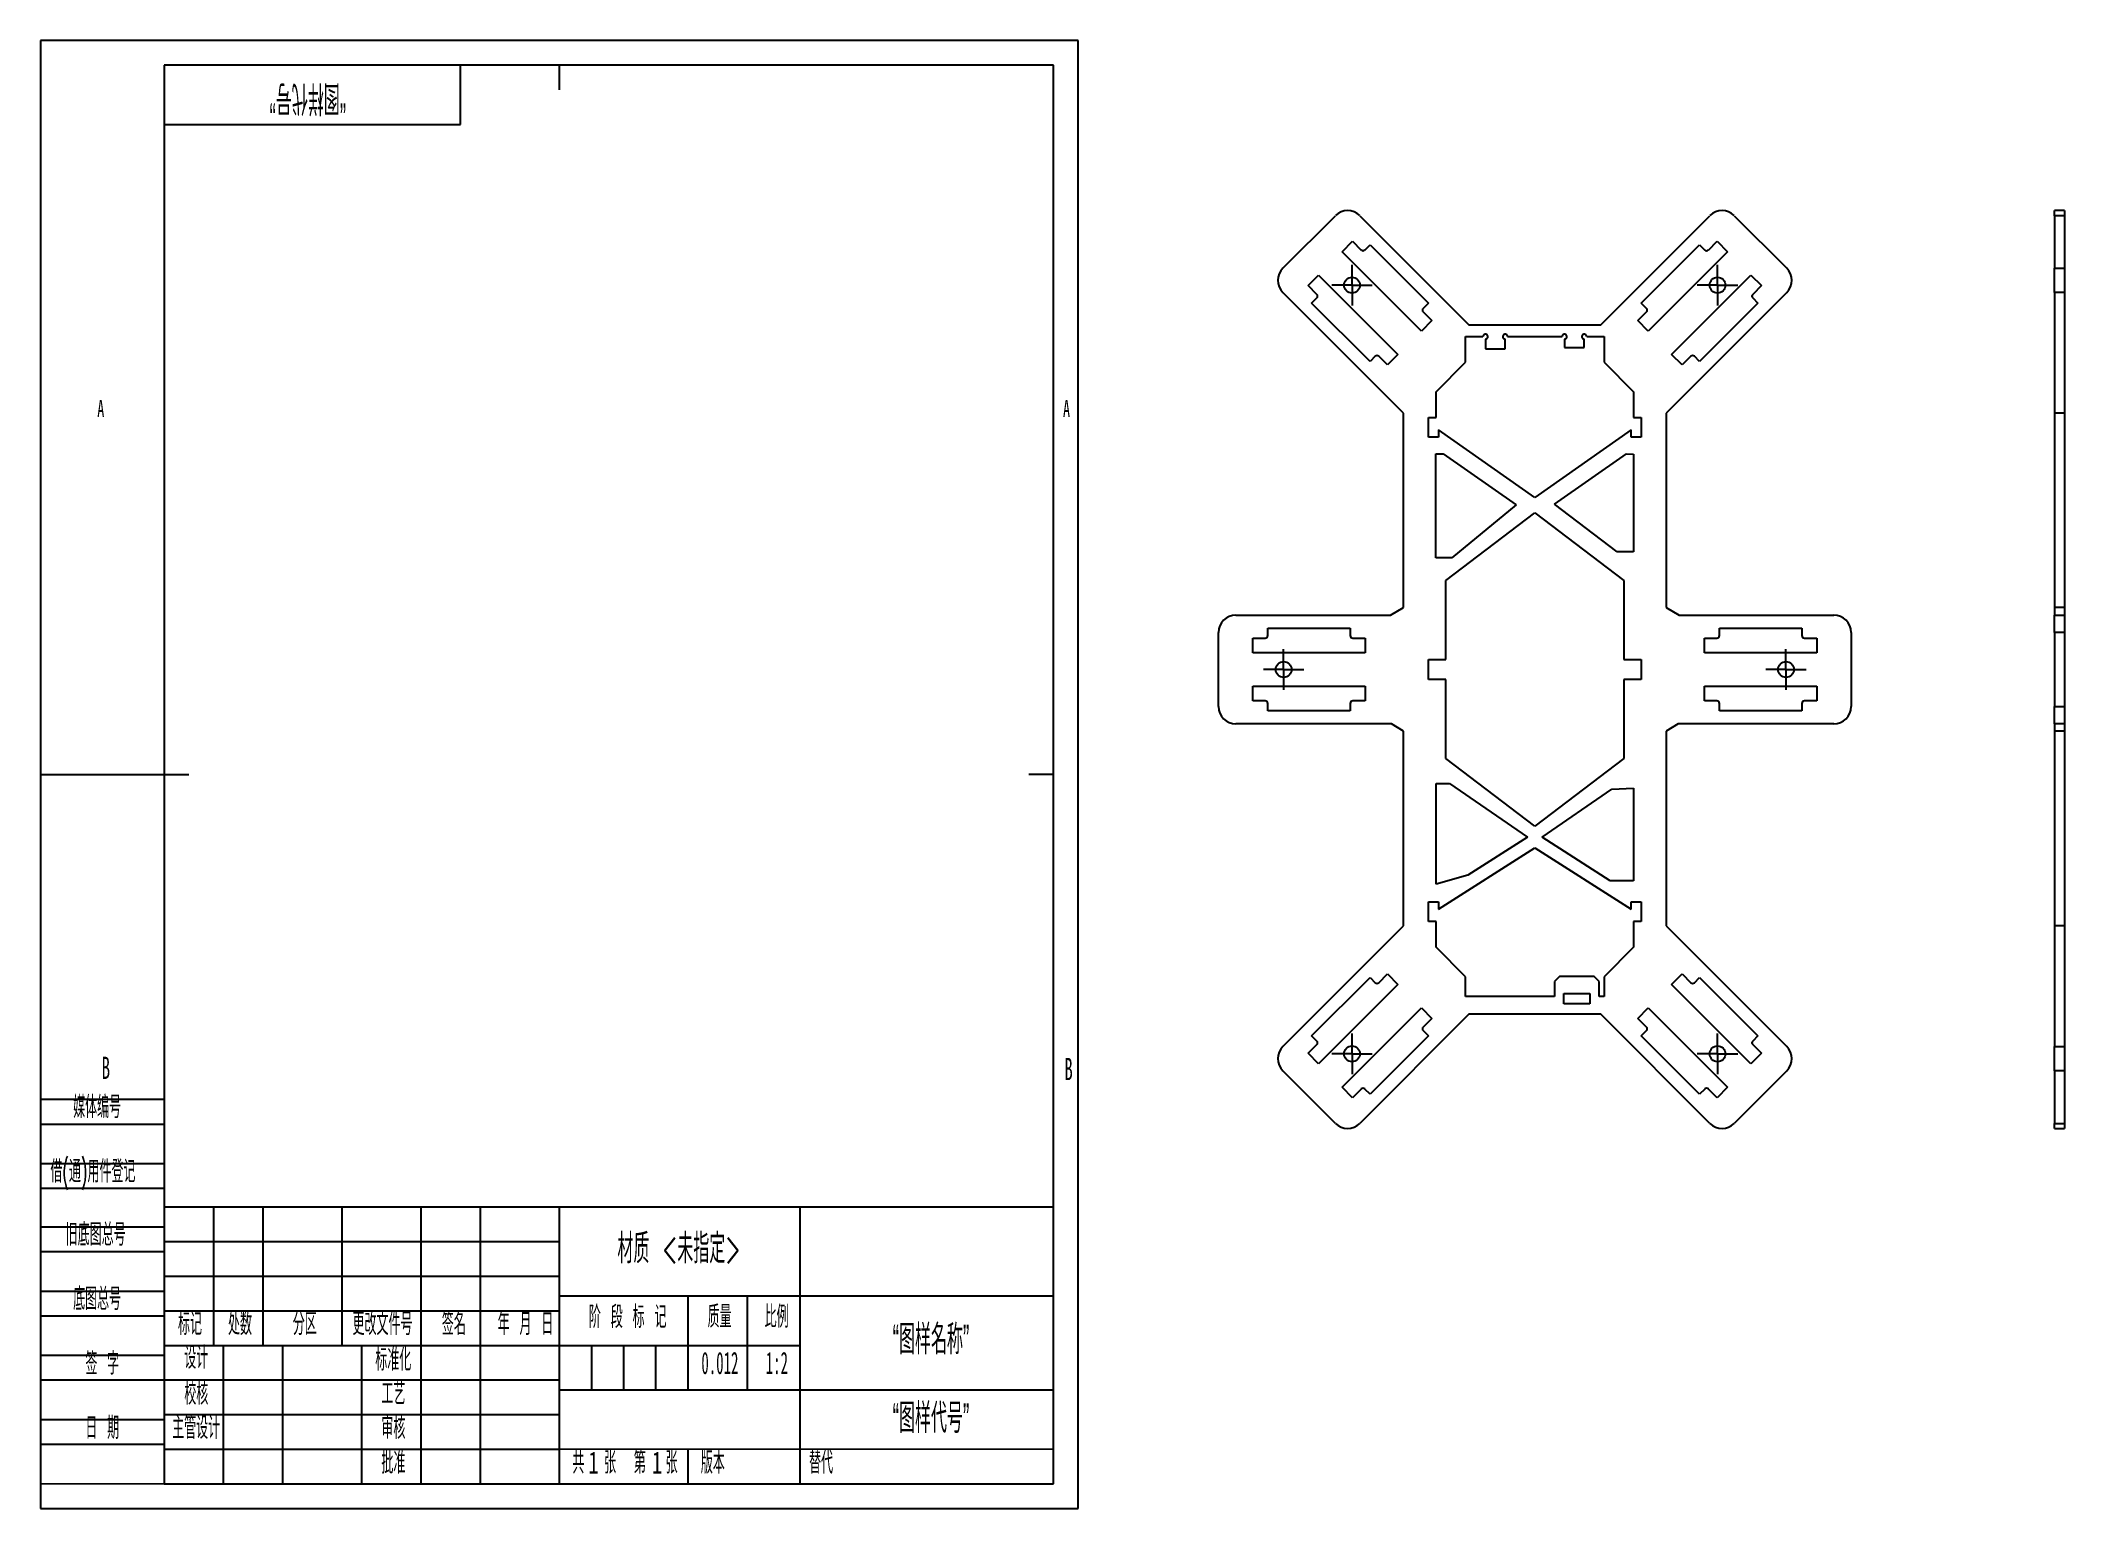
# Model space of a CAD drawing. Header units: millimetres. Extents: x 0 to 410, y 0 to 297.
import ezdxf

# ---------------------------------------------------------------- set-up
doc = ezdxf.new("R2010")
doc.units = ezdxf.units.MM
doc.layers.add('图框', color=7, linetype='Continuous')
doc.layers.add('尺寸', color=7, linetype='Continuous')
doc.styles.add('SLDTEXTSTYLE0', font='TXT', dxfattribs={"width": 0.49, "bigfont": 'bigfont'})
doc.styles.add('SLDTEXTSTYLE1', font='TXT', dxfattribs={"width": 0.494, "bigfont": 'bigfont'})
doc.styles.add('SLDTEXTSTYLE2', font='TXT', dxfattribs={"width": 0.494286, "bigfont": 'bigfont'})
doc.styles.add('SLDTEXTSTYLE3', font='TXT', dxfattribs={"width": 0.495, "bigfont": 'bigfont'})
doc.styles.add('SLDTEXTSTYLE4', font='TXT', dxfattribs={"width": 0.49})
doc.styles.add('SLDTEXTSTYLE5', font='TXT', dxfattribs={"width": 0.56})
doc.styles.add('SLDTEXTSTYLE6', font='TXT', dxfattribs={"width": 0.6})
doc.styles.add('SLDTEXTSTYLE7', font='TXT', dxfattribs={"width": 0.7})

# ---------------------------------------------------------------- blocks, each defined once
blk = doc.blocks.new('SW_CENTERMARKSYMBOL_0')
at = {"layer": '尺寸', "color": 0}
for p, q in [((0, 2.5), (0, 4.1)), ((-2.5, 0), (-4.1, 0)), ((0, 0), (-2.5, 0)), ((0, 0), (0, 2.5)), ((0, 0), (0, -2.5)), ((0, 0), (2.5, 0)), ((2.5, 0), (4.1, 0)), ((0, -2.5), (0, -4.1))]:
    blk.add_line(p, q, dxfattribs=at)
blk = doc.blocks.new('SW_CENTERMARKSYMBOL_1')
at = {"layer": '尺寸', "color": 0}
for p, q in [((0, 2.5), (0, 4.1)), ((-2.5, 0), (-4.1, 0)), ((0, 0), (-2.5, 0)), ((0, 0), (0, 2.5)), ((0, 0), (0, -2.5)), ((0, 0), (2.5, 0)), ((2.5, 0), (4.1, 0)), ((0, -2.5), (0, -4.1))]:
    blk.add_line(p, q, dxfattribs=at)
blk = doc.blocks.new('SW_CENTERMARKSYMBOL_2')
at = {"layer": '尺寸', "color": 0}
for p, q in [((0, 2.5), (0, 4.1)), ((-2.5, 0), (-4.1, 0)), ((0, 0), (-2.5, 0)), ((0, 0), (0, 2.5)), ((0, 0), (0, -2.5)), ((0, 0), (2.5, 0)), ((2.5, 0), (4.1, 0)), ((0, -2.5), (0, -4.1))]:
    blk.add_line(p, q, dxfattribs=at)
blk = doc.blocks.new('SW_CENTERMARKSYMBOL_3')
at = {"layer": '尺寸', "color": 0}
for p, q in [((0, 2.5), (0, 4.1)), ((-2.5, 0), (-4.1, 0)), ((0, 0), (-2.5, 0)), ((0, 0), (0, 2.5)), ((0, 0), (0, -2.5)), ((0, 0), (2.5, 0)), ((2.5, 0), (4.1, 0)), ((0, -2.5), (0, -4.1))]:
    blk.add_line(p, q, dxfattribs=at)
blk = doc.blocks.new('SW_CENTERMARKSYMBOL_4')
at = {"layer": '尺寸', "color": 0}
for p, q in [((0, 2.5), (0, 4.1)), ((-2.5, 0), (-4.1, 0)), ((0, 0), (-2.5, 0)), ((0, 0), (0, 2.5)), ((0, 0), (0, -2.5)), ((0, 0), (2.5, 0)), ((2.5, 0), (4.1, 0)), ((0, -2.5), (0, -4.1))]:
    blk.add_line(p, q, dxfattribs=at)
blk = doc.blocks.new('SW_CENTERMARKSYMBOL_5')
at = {"layer": '尺寸', "color": 0}
for p, q in [((0, 2.5), (0, 4.1)), ((-2.5, 0), (-4.1, 0)), ((0, 0), (-2.5, 0)), ((0, 0), (0, 2.5)), ((0, 0), (0, -2.5)), ((0, 0), (2.5, 0)), ((2.5, 0), (4.1, 0)), ((0, -2.5), (0, -4.1))]:
    blk.add_line(p, q, dxfattribs=at)

msp = doc.modelspace()

# ---------------------------------------------------------------- linework, layer by layer
at = {"color": 7, "linetype": 'Continuous', "lineweight": 25}
for p, q in [((409.63, 262.59), (407.63, 262.59)), ((407.63, 261.56), (407.63, 262.59)), ((409.63, 262.59), (409.63, 261.56)), ((251.45, 250.96), (262.06, 261.56)), ((267, 261.56), (289.08, 239.49)), ((315.77, 239.49), (337.85, 261.56)), ((342.8, 261.56), (353.4, 250.96)), ((409.63, 261.56), (407.63, 261.56)), ((407.63, 261.56), (407.63, 250.96)), ((409.63, 261.56), (409.63, 250.96)), ((263.41, 254.26), (265.53, 256.38)), ((279.46, 238.21), (263.41, 254.26)), ((265.53, 256.38), (267.3, 254.61)), ((268.01, 254.61), (269.07, 255.67)), ((269.07, 255.67), (280.88, 243.87)), ((323.97, 243.87), (335.78, 255.67)), ((341.44, 254.26), (325.39, 238.21)), ((335.78, 255.67), (336.84, 254.61)), ((337.55, 254.61), (339.32, 256.38)), ((339.32, 256.38), (341.44, 254.26)), ((407.63, 250.96), (409.63, 250.96)), ((407.63, 246.01), (407.63, 250.96)), ((409.63, 250.96), (409.63, 246.01)), ((275.87, 221.59), (251.45, 246.01)), ((256.55, 247.4), (258.68, 249.52)), ((258.32, 245.63), (256.55, 247.4)), ((258.68, 249.52), (274.73, 233.47)), ((353.4, 246.01), (328.98, 221.59)), ((330.12, 233.47), (346.17, 249.52)), ((346.17, 249.52), (348.3, 247.4)), ((348.3, 247.4), (346.53, 245.63)), ((409.63, 246.01), (407.63, 246.01)), ((407.63, 246.01), (407.63, 221.59)), ((409.63, 246.01), (409.63, 221.59)), ((257.26, 243.87), (258.32, 244.93)), ((269.07, 232.06), (257.26, 243.87)), ((280.88, 243.87), (279.82, 242.81)), ((279.82, 242.1), (281.59, 240.33)), ((323.26, 240.33), (325.03, 242.1)), ((325.03, 242.81), (323.97, 243.87)), ((347.59, 243.87), (335.78, 232.06)), ((346.53, 244.93), (347.59, 243.87)), ((281.59, 240.33), (279.46, 238.21)), ((289.08, 239.49), (315.77, 239.49)), ((325.39, 238.21), (323.26, 240.33)), ((288.41, 237.09), (291.93, 237.09)), ((288.41, 231.9), (288.41, 237.09)), ((292.43, 236.59), (292.43, 234.62)), ((292.43, 234.62), (296.43, 234.62)), ((296.43, 234.62), (296.43, 236.59)), ((296.93, 237.09), (307.93, 237.09)), ((308.43, 236.59), (308.43, 234.89)), ((308.43, 234.89), (312.43, 234.89)), ((312.43, 234.89), (312.43, 236.59)), ((312.93, 237.09), (316.44, 237.09)), ((316.44, 237.09), (316.44, 231.9)), ((270.13, 233.12), (269.07, 232.06)), ((272.61, 231.35), (270.84, 233.12)), ((274.73, 233.47), (272.61, 231.35)), ((282.43, 225.92), (288.41, 231.9)), ((316.44, 231.9), (322.43, 225.92)), ((332.24, 231.35), (330.12, 233.47)), ((334.01, 233.12), (332.24, 231.35)), ((335.78, 232.06), (334.72, 233.12)), ((282.43, 220.74), (282.43, 225.92)), ((322.43, 225.92), (322.43, 220.74)), ((275.87, 182.29), (275.87, 221.59)), ((328.98, 221.59), (328.98, 182.29)), ((409.63, 221.59), (407.63, 221.59)), ((407.63, 221.59), (407.63, 182.29)), ((409.63, 221.59), (409.63, 182.29)), ((280.93, 220.74), (282.43, 220.74)), ((280.93, 216.74), (280.93, 220.74)), ((282.93, 218.24), (282.93, 216.74)), ((302.43, 204.57), (282.93, 218.24)), ((321.93, 218.24), (302.43, 204.57)), ((321.93, 216.74), (321.93, 218.24)), ((322.43, 220.74), (323.93, 220.74)), ((323.93, 220.74), (323.93, 216.74)), ((282.93, 216.74), (280.93, 216.74)), ((282.42, 213.36), (283.89, 213.36)), ((282.42, 192.33), (282.42, 213.36)), ((283.89, 213.36), (298.62, 203.04)), ((306.44, 203.18), (320.96, 213.36)), ((320.96, 213.36), (322.43, 213.31)), ((323.93, 216.74), (321.93, 216.74)), ((322.43, 213.31), (322.43, 193.57)), ((284.43, 187.74), (302.43, 201.42)), ((298.62, 203.04), (285.62, 192.36)), ((302.43, 201.42), (320.43, 187.74)), ((319.11, 193.57), (306.44, 203.18)), ((322.43, 193.57), (319.11, 193.57)), ((285.62, 192.36), (282.42, 192.33)), ((284.43, 171.74), (284.43, 187.74)), ((320.43, 187.74), (320.43, 171.74)), ((241.92, 180.74), (273.2, 180.74)), ((273.2, 180.74), (275.87, 182.29)), ((328.98, 182.29), (331.65, 180.74)), ((331.65, 180.74), (362.93, 180.74)), ((409.63, 182.29), (407.63, 182.29)), ((407.63, 182.29), (407.63, 180.74)), ((407.63, 177.24), (407.63, 180.74)), ((407.63, 180.74), (409.63, 180.74)), ((409.63, 182.29), (409.63, 180.74)), ((409.63, 180.74), (409.63, 177.24)), ((238.42, 162.24), (238.42, 177.24)), ((248.37, 178.09), (265.07, 178.09)), ((248.37, 176.59), (248.37, 178.09)), ((265.07, 178.09), (265.07, 176.59)), ((339.78, 176.59), (339.78, 178.09)), ((339.78, 178.09), (356.48, 178.09)), ((356.48, 178.09), (356.48, 176.59)), ((366.43, 177.24), (366.43, 162.24)), ((409.63, 177.24), (407.63, 177.24)), ((407.63, 177.24), (407.63, 162.24)), ((409.63, 177.24), (409.63, 162.24)), ((245.37, 173.09), (245.37, 176.09)), ((245.37, 176.09), (247.87, 176.09)), ((268.07, 173.09), (245.37, 173.09)), ((265.57, 176.09), (268.07, 176.09)), ((268.07, 176.09), (268.07, 173.09)), ((336.78, 176.09), (339.28, 176.09)), ((336.78, 173.09), (336.78, 176.09)), ((359.48, 173.09), (336.78, 173.09)), ((356.98, 176.09), (359.48, 176.09)), ((359.48, 176.09), (359.48, 173.09)), ((280.93, 171.74), (284.43, 171.74)), ((280.93, 167.74), (280.93, 171.74)), ((320.43, 171.74), (323.93, 171.74)), ((323.93, 171.74), (323.93, 167.74)), ((245.37, 166.39), (268.07, 166.39)), ((245.37, 163.39), (245.37, 166.39)), ((268.07, 166.39), (268.07, 163.39)), ((284.43, 167.74), (280.93, 167.74)), ((284.43, 151.74), (284.43, 167.74)), ((320.43, 167.74), (320.43, 151.74)), ((323.93, 167.74), (320.43, 167.74)), ((336.78, 166.39), (359.48, 166.39)), ((336.78, 163.39), (336.78, 166.39)), ((359.48, 166.39), (359.48, 163.39)), ((247.87, 163.39), (245.37, 163.39)), ((248.37, 161.39), (248.37, 162.89)), ((265.07, 161.39), (248.37, 161.39)), ((265.07, 162.89), (265.07, 161.39)), ((268.07, 163.39), (265.57, 163.39)), ((339.28, 163.39), (336.78, 163.39)), ((339.78, 161.39), (339.78, 162.89)), ((356.48, 161.39), (339.78, 161.39)), ((356.48, 162.89), (356.48, 161.39)), ((359.48, 163.39), (356.98, 163.39)), ((407.63, 158.74), (407.63, 162.24)), ((407.63, 162.24), (409.63, 162.24)), ((409.63, 162.24), (409.63, 158.74)), ((273.39, 158.74), (241.92, 158.74)), ((275.87, 157.28), (273.39, 158.74)), ((275.87, 117.9), (275.87, 157.28)), ((331.46, 158.74), (328.98, 157.28)), ((328.98, 157.28), (328.98, 117.9)), ((362.93, 158.74), (331.46, 158.74)), ((409.63, 158.74), (407.63, 158.74)), ((407.63, 158.74), (407.63, 157.28)), ((409.63, 157.28), (407.63, 157.28)), ((407.63, 157.28), (407.63, 117.9)), ((409.63, 158.74), (409.63, 157.28)), ((409.63, 157.28), (409.63, 117.9)), ((302.43, 138.07), (284.43, 151.74)), ((320.43, 151.74), (302.43, 138.07)), ((282.43, 146.66), (285.19, 146.66)), ((282.43, 126.3), (282.43, 146.66)), ((285.19, 146.66), (300.95, 135.82)), ((303.9, 135.82), (318.03, 145.54)), ((318.03, 145.54), (322.43, 145.71)), ((322.43, 145.71), (322.43, 127.01)), ((300.95, 135.82), (288.9, 128.12)), ((317.69, 127.01), (303.9, 135.82)), ((282.93, 121.24), (302.43, 133.69)), ((302.43, 133.69), (321.93, 121.24)), ((288.9, 128.12), (282.43, 126.3)), ((322.43, 127.01), (317.69, 127.01)), ((280.93, 122.74), (282.93, 122.74)), ((280.93, 118.74), (280.93, 122.74)), ((282.93, 122.74), (282.93, 121.24)), ((321.93, 122.74), (323.93, 122.74)), ((321.93, 121.24), (321.93, 122.74)), ((323.93, 122.74), (323.93, 118.74)), ((251.45, 93.48), (275.87, 117.9)), ((282.43, 118.74), (280.93, 118.74)), ((282.43, 113.57), (282.43, 118.74)), ((322.43, 118.74), (322.43, 113.57)), ((323.93, 118.74), (322.43, 118.74)), ((328.98, 117.9), (353.4, 93.48)), ((409.63, 117.9), (407.63, 117.9)), ((407.63, 117.9), (407.63, 93.48)), ((409.63, 117.9), (409.63, 93.48)), ((288.41, 107.59), (282.43, 113.57)), ((322.43, 113.57), (316.44, 107.59)), ((257.26, 95.62), (269.07, 107.43)), ((269.07, 107.43), (270.13, 106.37)), ((270.84, 106.37), (272.61, 108.14)), ((272.61, 108.14), (274.73, 106.02)), ((288.41, 103.6), (288.41, 107.59)), ((307.43, 107.6), (306.43, 106.6)), ((306.43, 106.6), (306.43, 103.6)), ((314.43, 107.6), (307.43, 107.6)), ((315.43, 106.6), (314.43, 107.6)), ((315.43, 103.6), (315.43, 106.6)), ((316.44, 107.59), (316.44, 103.6)), ((330.12, 106.02), (332.24, 108.14)), ((332.24, 108.14), (334.01, 106.37)), ((334.72, 106.37), (335.78, 107.43)), ((335.78, 107.43), (347.59, 95.62)), ((274.73, 106.02), (258.68, 89.96)), ((306.43, 103.6), (288.41, 103.6)), ((308.33, 104.18), (313.53, 104.18)), ((308.33, 102.08), (308.33, 104.18)), ((313.53, 104.18), (313.53, 102.08)), ((316.44, 103.6), (315.43, 103.6)), ((346.17, 89.96), (330.12, 106.02)), ((263.41, 85.23), (279.46, 101.28)), ((289.08, 100), (267, 77.92)), ((279.46, 101.28), (281.59, 99.16)), ((281.59, 99.16), (279.82, 97.39)), ((315.77, 100), (289.08, 100)), ((313.53, 102.08), (308.33, 102.08)), ((337.85, 77.92), (315.77, 100)), ((323.26, 99.16), (325.39, 101.28)), ((325.03, 97.39), (323.26, 99.16)), ((325.39, 101.28), (341.44, 85.23)), ((258.32, 94.56), (257.26, 95.62)), ((280.88, 95.62), (269.07, 83.81)), ((279.82, 96.68), (280.88, 95.62)), ((323.97, 95.62), (325.03, 96.68)), ((335.78, 83.81), (323.97, 95.62)), ((347.59, 95.62), (346.53, 94.56)), ((256.55, 92.09), (258.32, 93.85)), ((258.68, 89.96), (256.55, 92.09)), ((348.3, 92.09), (346.17, 89.96)), ((346.53, 93.85), (348.3, 92.09)), ((407.63, 93.48), (409.63, 93.48)), ((407.63, 88.53), (407.63, 93.48)), ((409.63, 93.48), (409.63, 88.53)), ((262.06, 77.92), (251.45, 88.53)), ((353.4, 88.53), (342.8, 77.92)), ((409.63, 88.53), (407.63, 88.53)), ((407.63, 88.53), (407.63, 77.92)), ((409.63, 88.53), (409.63, 77.92)), ((265.53, 83.11), (263.41, 85.23)), ((267.3, 84.87), (265.53, 83.11)), ((269.07, 83.81), (268.01, 84.87)), ((336.84, 84.87), (335.78, 83.81)), ((339.32, 83.11), (337.55, 84.87)), ((341.44, 85.23), (339.32, 83.11)), ((407.63, 77.92), (409.63, 77.92)), ((407.63, 76.9), (407.63, 77.92)), ((409.63, 77.92), (409.63, 76.9)), ((407.63, 76.9), (409.63, 76.9))]:
    msp.add_line(p, q, dxfattribs=at)
for centre in [(265.44, 247.49), (339.41, 247.49), (251.59, 169.74), (353.26, 169.74), (265.44, 91.99), (339.41, 91.99)]:
    msp.add_circle(centre, 1.6, dxfattribs=at)
for centre, radius, start, end in [((264.53, 259.09), 3.5, 45, 135), ((340.32, 259.09), 3.5, 45, 135), ((267.66, 254.97), 0.5, 225, 315), ((337.19, 254.97), 0.5, 225, 315), ((253.92, 248.48), 3.5, 135, 225), ((350.93, 248.48), 3.5, 315, 45), ((257.97, 245.28), 0.5, 315, 45), ((280.17, 242.45), 0.5, 135, 225), ((324.68, 242.45), 0.5, 315, 45), ((346.88, 245.28), 0.5, 135, 225), ((292.43, 237.09), 0.5, 270, 180.0001), ((296.43, 237.09), 0.5, 0.0001, 270.0003), ((308.43, 237.09), 0.5, 269.9998, 180), ((312.43, 237.09), 0.5, 0, 270.0001), ((270.48, 232.76), 0.5, 45, 135), ((334.37, 232.76), 0.5, 45, 135), ((241.92, 177.24), 3.5, 90, 180), ((362.93, 177.24), 3.5, 0, 90), ((247.87, 176.59), 0.5, 270, 0), ((265.57, 176.59), 0.5, 180, 270), ((339.28, 176.59), 0.5, 270, 360), ((356.98, 176.59), 0.5, 180, 270), ((241.92, 162.24), 3.5, 180, 270), ((247.87, 162.89), 0.5, 0, 90), ((265.57, 162.89), 0.5, 90, 180), ((339.28, 162.89), 0.5, 0, 90), ((356.98, 162.89), 0.5, 90, 180), ((362.93, 162.24), 3.5, 270, 0), ((270.48, 106.72), 0.5, 225, 315), ((334.37, 106.72), 0.5, 225, 315), ((257.97, 94.21), 0.5, 315, 45), ((280.17, 97.04), 0.5, 135, 225), ((324.68, 97.04), 0.5, 315, 45), ((346.88, 94.21), 0.5, 135, 225), ((253.92, 91.01), 3.5, 135, 225), ((350.93, 91.01), 3.5, 315, 45), ((267.66, 84.52), 0.5, 45, 135), ((337.19, 84.52), 0.5, 45, 135), ((264.53, 80.4), 3.5, 225, 315), ((340.32, 80.4), 3.5, 225, 315)]:
    msp.add_arc(centre, radius, start, end, dxfattribs=at)
at = {"layer": '图框'}
for p, q in [((210, 297), (0, 297)), ((0, 297), (0, 0)), ((210, 0), (210, 297)), ((0, 82.79), (25, 82.79)), ((0, 77.79), (25, 77.79)), ((0, 69.79), (25, 69.79)), ((0, 64.79), (25, 64.79)), ((25.01, 61.02), (25, 5.02)), ((0, 57), (25, 57)), ((25, 54), (105, 54)), ((0, 52), (25, 52)), ((25, 47), (105, 47)), ((0, 44), (25, 44)), ((0, 39), (25, 39)), ((111.5, 33), (111.5, 24)), ((118, 33), (118, 24)), ((124.5, 33), (124.5, 24)), ((0, 31), (25, 31)), ((0, 26), (25, 26)), ((0, 18), (25, 18)), ((0, 13), (25, 13)), ((0, 5.03), (25, 5.02)), ((153.69, 5), (153.69, 4.99)), ((0, 0), (210, 0))]:
    msp.add_line(p, q, dxfattribs=at)
at = {"layer": '图框', "lineweight": 25}
for p, q in [((205, 292), (25, 292)), ((25, 292), (25, 5)), ((85, 280), (85, 292)), ((105, 292), (105, 287)), ((205, 4.97), (205, 292)), ((25, 280), (85, 280)), ((0, 148.5), (30, 148.5)), ((205, 148.5), (200, 148.5)), ((25, 61), (205, 61)), ((35, 61), (35, 33)), ((45, 61), (45, 33)), ((61, 61), (61, 33)), ((77, 61), (77, 5)), ((89, 61), (89, 5)), ((105, 61), (105, 5)), ((153.69, 60.99), (153.69, 5)), ((105, 43), (205, 43)), ((131, 43), (131, 24)), ((143, 43), (143, 24)), ((25, 40), (105, 40)), ((25, 33), (105, 33)), ((37, 33), (37, 5)), ((49, 33), (49, 5)), ((65, 33), (65, 5)), ((105.01, 32.99), (153.69, 32.99)), ((25, 26), (105, 26)), ((105, 24), (205, 24)), ((25, 19), (105, 19)), ((25, 12.02), (105, 12.02)), ((105, 12.02), (205, 12.05)), ((131, 12.03), (131, 4.99)), ((25, 5.02), (205, 4.97))]:
    msp.add_line(p, q, dxfattribs=at)

# ---------------------------------------------------------------- block references
at = {"layer": '尺寸'}
for name, p in [('SW_CENTERMARKSYMBOL_3', (265.44, 247.49)), ('SW_CENTERMARKSYMBOL_0', (339.41, 247.49)), ('SW_CENTERMARKSYMBOL_4', (251.59, 169.74)), ('SW_CENTERMARKSYMBOL_5', (353.26, 169.74)), ('SW_CENTERMARKSYMBOL_2', (265.44, 91.99)), ('SW_CENTERMARKSYMBOL_1', (339.41, 91.99))]:
    msp.add_blockref(name, p, dxfattribs=at)

# ---------------------------------------------------------------- texts
at = {"layer": '图框', "insert": (54.1, 282.31), "char_height": 6, "attachment_point": 2, "rotation": 180, "style": 'SLDTEXTSTYLE0'}
msp.add_mtext('\\M+18167图样\\M+191E3\\M+18D86\\M+18168', dxfattribs=at)
at = {"layer": '图框'}
for s, insert, char_height, attachment_point, style in [('A', (12.2, 224.3), 3.5, 2, 'SLDTEXTSTYLE6'), ('A', (207.65, 224.3), 3.5, 2, 'SLDTEXTSTYLE6'), ('B', (13.23, 91.41), 4.5, 2, 'SLDTEXTSTYLE5'), ('B', (208.06, 91.16), 4.5, 2, 'SLDTEXTSTYLE5'), ('\\M+1947D\\M+191CC编\\M+18D86', (6.61, 83.48), 4.5, 1, 'SLDTEXTSTYLE0'), ('\\M+18ED8(\\M+192CA)\\M+19770\\M+18C8F\\M+1936F记', (2.02, 70.45), 4.5, 1, 'SLDTEXTSTYLE0'), ('\\M+18B8C\\M+192EA图总\\M+18D86', (5.11, 57.68), 4.5, 1, 'SLDTEXTSTYLE0'), ('\\M+192EA图总\\M+18D86', (6.61, 44.66), 4.5, 1, 'SLDTEXTSTYLE0'), ('阶 \\M+19269 标 记', (118.84, 41.01), 4.5, 2, 'SLDTEXTSTYLE2'), ('质\\M+197CA', (137.44, 41.08), 4.5, 2, 'SLDTEXTSTYLE0'), ('\\M+194E4\\M+197E1', (148.98, 41.08), 4.5, 2, 'SLDTEXTSTYLE0'), ('标记', (30.26, 39.58), 4.5, 2, 'SLDTEXTSTYLE0'), ('处\\M+19094', (40.38, 39.58), 4.5, 2, 'SLDTEXTSTYLE0'), ('\\M+195AA\\M+18BE6', (53.49, 39.58), 4.5, 2, 'SLDTEXTSTYLE0'), ('\\M+18D58\\M+189FC\\M+195B6\\M+18C8F\\M+18D86', (69.22, 39.58), 4.5, 2, 'SLDTEXTSTYLE0'), ('签\\M+196BC', (83.66, 39.58), 4.5, 2, 'SLDTEXTSTYLE0'), ('\\M+1944E \\M+18C8E \\M+193FA', (98.16, 39.58), 4.5, 2, 'SLDTEXTSTYLE1'), ('设计', (31.53, 32.76), 4.5, 2, 'SLDTEXTSTYLE0'), ('标\\M+18F79\\M+189BB', (71.4, 32.38), 4.5, 2, 'SLDTEXTSTYLE0'), ('签 \\M+18E9A', (12.5, 31.58), 4.5, 2, 'SLDTEXTSTYLE0'), ('0.012', (137.5, 31.7), 4.5, 2, 'SLDTEXTSTYLE4'), ('1:2', (149.03, 31.7), 4.5, 2, 'SLDTEXTSTYLE4'), ('\\M+18D5A\\M+18A6A', (31.53, 25.49), 4.5, 2, 'SLDTEXTSTYLE0'), ('\\M+18D48艺', (71.42, 25.49), 4.5, 2, 'SLDTEXTSTYLE0'), ('\\M+193FA \\M+18AFA', (12.5, 18.56), 4.5, 2, 'SLDTEXTSTYLE0'), ('\\M+18EE5\\M+18AC7设计', (31.5, 18.58), 4.5, 2, 'SLDTEXTSTYLE0'), ('审\\M+18A6A', (71.42, 18.59), 4.5, 2, 'SLDTEXTSTYLE0'), ('\\M+194E1\\M+18F79', (71.42, 11.57), 4.5, 2, 'SLDTEXTSTYLE0'), ('\\M+18BA4  张', (112.07, 11.54), 4.5, 2, 'SLDTEXTSTYLE3'), ('1', (110.85, 11.54), 4.5, 1, 'SLDTEXTSTYLE7'), ('\\M+191E6  张', (124.51, 11.54), 4.5, 2, 'SLDTEXTSTYLE3'), ('1', (123.72, 11.54), 4.5, 1, 'SLDTEXTSTYLE7'), ('\\M+194C5\\M+1967B', (136.07, 11.54), 4.5, 2, 'SLDTEXTSTYLE0'), ('\\M+191D6\\M+191E3', (155.55, 11.54), 4.5, 1, 'SLDTEXTSTYLE0')]:
    msp.add_mtext(s, dxfattribs=dict(at, insert=insert, char_height=char_height, attachment_point=attachment_point, style=style))
at = {"layer": '尺寸', "char_height": 6, "attachment_point": 2, "style": 'SLDTEXTSTYLE0'}
for s, insert in [('\\M+18DDE质 <\\M+196A2\\M+18E77\\M+192E8>', (129.19, 55.61)), ('\\M+18167图样\\M+196BC\\M+18FCC\\M+18168', (180.22, 37.21)), ('\\M+18167图样\\M+191E3\\M+18D86\\M+18168', (180.22, 21.3))]:
    msp.add_mtext(s, dxfattribs=dict(at, insert=insert))

doc.saveas('drawing.dxf')
